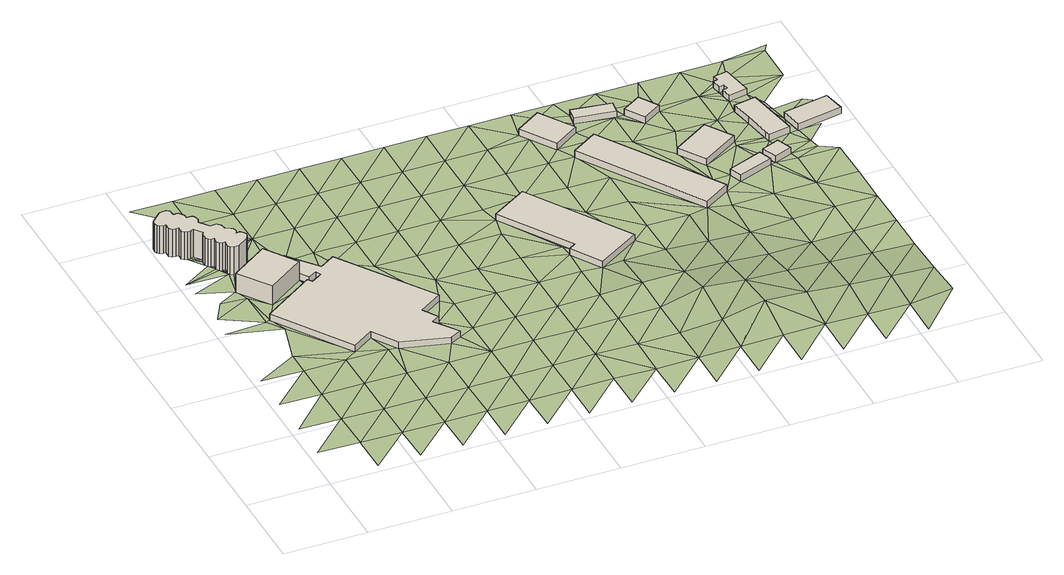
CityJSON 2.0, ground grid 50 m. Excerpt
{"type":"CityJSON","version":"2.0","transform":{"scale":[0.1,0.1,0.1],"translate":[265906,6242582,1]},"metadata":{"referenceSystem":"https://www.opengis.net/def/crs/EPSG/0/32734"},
"CityObjects":{
"building1":{"type":"Building","attributes":{"building":"silo","building:levels":"6","footprint":{"type":"Polygon"},"plus_code":"C5XHX2XM+X4W","ground_height":4.36,"building_height":18.1,"roof_height":22.46},"geometry":[{"type":"Solid","lod":"1","boundaries":[[[[0,1,2,3]],[[1,4,5,2]],[[4,6,7,5]],[[6,8,9,7]],[[8,10,11,9]],[[10,12,13,11]],[[12,14,15,13]],[[14,16,17,15]],[[16,18,19,17]],[[18,20,21,19]],[[20,22,23,21]],[[22,24,25,23]],[[24,26,27,25]],[[26,28,29,27]],[[28,30,31,29]],[[30,32,33,31]],[[32,34,35,33]],[[34,36,37,35]],[[36,38,39,37]],[[38,40,41,39]],[[40,42,43,41]],[[42,44,45,43]],[[44,46,47,45]],[[46,48,49,47]],[[48,50,51,49]],[[50,52,53,51]],[[52,54,55,53]],[[54,56,57,55]],[[56,58,59,57]],[[58,60,61,59]],[[60,62,63,61]],[[62,64,65,63]],[[64,66,67,65]],[[66,68,69,67]],[[68,70,71,69]],[[70,72,73,71]],[[72,74,75,73]],[[74,76,77,75]],[[76,78,79,77]],[[78,80,81,79]],[[80,82,83,81]],[[82,84,85,83]],[[84,86,87,85]],[[86,88,89,87]],[[88,90,91,89]],[[90,92,93,91]],[[92,94,95,93]],[[94,96,97,95]],[[96,98,99,97]],[[98,100,101,99]],[[100,102,103,101]],[[102,104,105,103]],[[104,106,107,105]],[[106,108,109,107]],[[108,110,111,109]],[[110,0,3,111]],[[3,2,5,7,9,11,13,15,17,19,21,23,25,27,29,31,33,35,37,39,41,43,45,47,49,51,53,55,57,59,61,63,65,67,69,71,73,75,77,79,81,83,85,87,89,91,93,95,97,99,101,103,105,107,109,111]],[[110,108,106,104,102,100,98,96,94,92,90,88,86,84,82,80,78,76,74,72,70,68,66,64,62,60,58,56,54,52,50,48,46,44,42,40,38,36,34,32,30,28,26,24,22,20,18,16,14,12,10,8,6,4,1,0]]]]}]},
"building2":{"type":"Building","attributes":{"building":"industrial","building:levels":"4","footprint":{"type":"Polygon"},"plus_code":"C6XFX6X7+X3V","ground_height":4.36,"building_height":12.5,"roof_height":16.86},"geometry":[{"type":"Solid","lod":"1","boundaries":[[[[112,113,114,115]],[[113,116,117,114]],[[116,118,119,117]],[[118,112,115,119]],[[115,114,117,119]],[[118,116,113,112]]]]}]},
"building3":{"type":"Building","attributes":{"building":"industrial","building:levels":"1","footprint":{"type":"Polygon"},"plus_code":"C8X4XWX7+XMV","ground_height":4.36,"building_height":4.1,"roof_height":8.46},"geometry":[{"type":"Solid","lod":"1","boundaries":[[[[120,121,122,123]],[[121,124,125,122]],[[124,126,127,125]],[[126,128,129,127]],[[128,130,131,129]],[[130,132,133,131]],[[132,134,135,133]],[[134,136,137,135]],[[136,138,139,137]],[[138,140,141,139]],[[140,142,143,141]],[[142,144,145,143]],[[144,146,147,145]],[[146,148,149,147]],[[148,150,151,149]],[[150,152,153,151]],[[152,154,155,153]],[[154,156,157,155]],[[156,158,159,157]],[[158,160,161,159]],[[160,120,123,161]],[[123,122,125,127,129,131,133,135,137,139,141,143,145,147,149,151,153,155,157,159,161]],[[160,158,156,154,152,150,148,146,144,142,140,138,136,134,132,130,128,126,124,121,120]]]]}]},
"building4":{"type":"Building","attributes":{"building":"industrial","building:levels":"1","footprint":{"type":"Polygon"},"plus_code":"CJXRXJX5+XCX","ground_height":4.43,"building_height":4.1,"roof_height":8.53},"geometry":[{"type":"Solid","lod":"1","boundaries":[[[[162,163,164,165]],[[163,166,167,164]],[[166,168,169,167]],[[168,170,171,169]],[[170,172,173,171]],[[172,162,165,173]],[[165,164,167,169,171,173]],[[172,170,168,166,163,162]]]]}]},
"building5":{"type":"Building","attributes":{"building":"industrial","building:levels":"1","footprint":{"type":"Polygon"},"plus_code":"CPX7XXXM+XGW","ground_height":4.28,"building_height":4.1,"roof_height":8.38},"geometry":[{"type":"Solid","lod":"1","boundaries":[[[[174,175,176,177]],[[175,178,179,176]],[[178,180,181,179]],[[180,174,177,181]],[[177,176,179,181]],[[180,178,175,174]]]]}]},
"building6":{"type":"Building","attributes":{"building":"industrial","building:levels":"1","footprint":{"type":"Polygon"},"plus_code":"CRX3XXX4+XVW","ground_height":4.41,"building_height":4.1,"roof_height":8.51},"geometry":[{"type":"Solid","lod":"1","boundaries":[[[[182,183,184,185]],[[183,186,187,184]],[[186,188,189,187]],[[188,182,185,189]],[[185,184,187,189]],[[188,186,183,182]]]]}]},
"building7":{"type":"Building","attributes":{"building":"industrial","building:levels":"1","footprint":{"type":"Polygon"},"plus_code":"CQXQXJX2+XFV","ground_height":4.15,"building_height":4.1,"roof_height":8.25},"geometry":[{"type":"Solid","lod":"1","boundaries":[[[[190,191,192,193]],[[191,194,195,192]],[[194,196,197,195]],[[196,190,193,197]],[[193,192,195,197]],[[196,194,191,190]]]]}]},
"building8":{"type":"Building","attributes":{"building":"industrial","building:levels":"1","footprint":{"type":"Polygon"},"plus_code":"CVX2XQXP+X9W","ground_height":4.1,"building_height":4.1,"roof_height":8.2},"geometry":[{"type":"Solid","lod":"1","boundaries":[[[[198,199,200,201]],[[199,202,203,200]],[[202,204,205,203]],[[204,198,201,205]],[[201,200,203,205]],[[204,202,199,198]]]]}]},
"building9":{"type":"Building","attributes":{"building":"industrial","building:levels":"1","footprint":{"type":"Polygon"},"plus_code":"CVXXX4X3+XGR","ground_height":4.34,"building_height":4.1,"roof_height":8.44},"geometry":[{"type":"Solid","lod":"1","boundaries":[[[[206,207,208,209]],[[207,210,211,208]],[[210,212,213,211]],[[212,206,209,213]],[[209,208,211,213]],[[212,210,207,206]]]]}]},
"building10":{"type":"Building","attributes":{"building":"industrial","building:levels":"1","footprint":{"type":"Polygon"},"plus_code":"C2XJXQXJ+XGR","ground_height":4.47,"building_height":4.1,"roof_height":8.57},"geometry":[{"type":"Solid","lod":"1","boundaries":[[[[214,215,216,217]],[[215,218,219,216]],[[218,220,221,219]],[[220,214,217,221]],[[217,216,219,221]],[[220,218,215,214]]]]}]},
"building11":{"type":"Building","attributes":{"building":"industrial","building:levels":"1","footprint":{"type":"Polygon"},"plus_code":"C3XHXPXW+XFX","ground_height":4.58,"building_height":4.1,"roof_height":8.68},"geometry":[{"type":"Solid","lod":"1","boundaries":[[[[222,223,224,225]],[[223,226,227,224]],[[226,228,229,227]],[[228,222,225,229]],[[225,224,227,229]],[[228,226,223,222]]]]}]},
"building12":{"type":"Building","attributes":{"building":"industrial","building:levels":"1","footprint":{"type":"Polygon"},"plus_code":"C3XWX2X7+X7V","ground_height":4.4,"building_height":4.1,"roof_height":8.5},"geometry":[{"type":"Solid","lod":"1","boundaries":[[[[230,231,232,233]],[[231,234,235,232]],[[234,236,237,235]],[[236,238,239,237]],[[238,240,241,239]],[[240,230,233,241]],[[233,232,235,237,239,241]],[[240,238,236,234,231,230]]]]}]},
"building13":{"type":"Building","attributes":{"building":"industrial","building:levels":"1","footprint":{"type":"Polygon"},"plus_code":"C3XJX7XG+XQW","ground_height":4.15,"building_height":4.1,"roof_height":8.25},"geometry":[{"type":"Solid","lod":"1","boundaries":[[[[242,243,244,245]],[[243,246,247,244]],[[246,248,249,247]],[[248,250,251,249]],[[250,252,253,251]],[[252,254,255,253]],[[254,256,257,255]],[[256,258,259,257]],[[258,260,261,259]],[[260,242,245,261]],[[245,244,247,249,251,253,255,257,259,261]],[[260,258,256,254,252,250,248,246,243,242]]]]}]},
"building14":{"type":"Building","attributes":{"building":"garage","building:levels":"1","footprint":{"type":"Polygon"},"plus_code":"C5X6X8XF+X5R","ground_height":4.39,"building_height":4.1,"roof_height":8.49},"geometry":[{"type":"Solid","lod":"1","boundaries":[[[[262,263,264,265]],[[263,266,267,264]],[[266,268,269,267]],[[268,262,265,269]],[[265,264,267,269]],[[268,266,263,262]]]]}]},
"terrain1":{"type":"TINRelief","geometry":[{"type":"CompositeSurface","lod":"1","boundaries":[[[270,271,272]],[[273,272,274]],[[275,276,271]],[[277,274,278]],[[279,272,271]],[[278,280,281]],[[271,276,279]],[[282,274,272]],[[272,279,282]],[[283,278,274]],[[284,285,286]],[[287,276,288]],[[289,290,291]],[[280,278,283]],[[285,290,289]],[[274,282,283]],[[276,292,279]],[[293,291,290]],[[285,284,294]],[[295,296,293]],[[290,285,294]],[[284,280,297]],[[298,299,300]],[[300,301,298]],[[301,300,295]],[[283,297,280]],[[276,287,292]],[[290,294,302]],[[279,303,282]],[[294,284,297]],[[304,305,306]],[[290,302,293]],[[304,307,305]],[[306,308,309]],[[308,306,305]],[[310,299,298]],[[311,295,293]],[[312,310,298]],[[279,292,303]],[[313,301,295]],[[301,313,314]],[[315,311,293]],[[313,295,316]],[[313,317,314]],[[282,318,283]],[[295,311,316]],[[319,320,321]],[[108,106,322]],[[323,324,287]],[[322,106,100]],[[302,294,325]],[[326,327,328]],[[329,326,328]],[[293,116,315]],[[100,321,322]],[[330,327,326]],[[318,297,283]],[[321,320,322]],[[282,303,318]],[[326,329,331]],[[320,330,322]],[[330,326,322]],[[287,332,292]],[[333,322,334]],[[335,336,337]],[[338,315,116]],[[339,340,341]],[[339,342,340]],[[336,342,66]],[[339,66,342]],[[343,297,318]],[[148,62,338]],[[331,344,326]],[[287,324,332]],[[345,302,325]],[[116,148,338]],[[346,344,331]],[[337,344,346]],[[322,326,344]],[[303,292,347]],[[62,146,64]],[[66,64,146]],[[344,337,336]],[[348,318,303]],[[62,148,146]],[[336,66,344]],[[345,148,116]],[[348,343,318]],[[292,332,347]],[[66,146,344]],[[345,349,148]],[[303,347,348]],[[322,350,334]],[[349,345,325]],[[349,325,351]],[[146,144,142]],[[352,324,353]],[[344,350,322]],[[142,344,146]],[[349,351,154]],[[152,349,154]],[[332,324,354]],[[355,334,350]],[[356,348,347]],[[344,142,357]],[[358,142,140]],[[324,352,354]],[[347,332,359]],[[350,344,360]],[[357,142,358]],[[358,140,138]],[[332,354,359]],[[347,359,356]],[[360,344,357]],[[361,362,352]],[[355,350,363]],[[364,365,366]],[[356,359,364]],[[138,367,358]],[[363,350,360]],[[352,368,354]],[[364,369,365]],[[365,370,371]],[[357,358,372]],[[359,369,364]],[[370,373,138]],[[373,367,138]],[[352,362,368]],[[354,374,359]],[[365,369,375]],[[358,367,372]],[[375,370,365]],[[360,357,376]],[[354,368,374]],[[377,373,370]],[[369,359,378]],[[357,372,376]],[[362,379,380]],[[363,360,381]],[[370,375,377]],[[373,382,367]],[[377,383,373]],[[359,374,378]],[[375,369,384]],[[381,360,376]],[[368,362,385]],[[382,373,383]],[[375,384,377]],[[386,372,367]],[[369,378,384]],[[362,380,385]],[[374,368,387]],[[367,382,386]],[[372,388,376]],[[377,389,383]],[[384,390,377]],[[368,385,387]],[[374,391,378]],[[388,372,386]],[[392,380,393]],[[376,394,381]],[[377,390,389]],[[383,395,382]],[[374,387,391]],[[385,380,392]],[[384,378,396]],[[394,376,388]],[[395,383,389]],[[390,384,396]],[[386,382,397]],[[391,396,378]],[[385,398,387]],[[392,399,385]],[[382,395,397]],[[388,386,400]],[[389,390,401]],[[396,402,390]],[[385,399,398]],[[403,391,387]],[[400,386,397]],[[392,404,405]],[[394,388,406]],[[390,402,401]],[[395,389,163]],[[387,398,403]],[[405,399,392]],[[391,407,396]],[[406,388,400]],[[163,389,401]],[[395,408,397]],[[407,391,403]],[[402,396,409]],[[410,395,163]],[[398,399,411]],[[399,405,412]],[[395,410,408]],[[402,413,401]],[[397,414,400]],[[396,407,409]],[[399,412,411]],[[401,413,163]],[[415,403,398]],[[413,402,409]],[[397,408,414]],[[405,416,417]],[[400,418,406]],[[419,407,403]],[[398,411,415]],[[163,413,420]],[[421,410,163]],[[407,419,409]],[[418,400,414]],[[419,403,415]],[[409,420,413]],[[405,422,412]],[[410,421,408]],[[405,417,422]],[[412,423,411]],[[419,415,424]],[[414,408,425]],[[426,408,421]],[[412,422,423]],[[415,411,427]],[[425,408,426]],[[417,428,429]],[[418,414,430]],[[419,424,431]],[[427,424,415]],[[411,423,427]],[[430,414,425]],[[422,417,432]],[[431,433,421]],[[426,421,434]],[[435,421,433]],[[417,429,432]],[[436,424,427]],[[424,436,431]],[[423,422,437]],[[421,435,434]],[[438,425,426]],[[422,432,437]],[[439,433,431]],[[430,425,440]],[[427,423,441]],[[426,434,438]],[[439,431,436]],[[442,443,429]],[[433,444,435]],[[425,438,440]],[[433,439,445]],[[423,437,441]],[[429,443,432]],[[436,427,446]],[[447,434,435]],[[440,448,430]],[[444,433,445]],[[427,441,446]],[[438,434,449]],[[436,450,439]],[[432,451,437]],[[435,444,447]],[[440,438,449]],[[434,447,449]],[[432,443,451]],[[439,450,445]],[[436,446,450]],[[452,448,440]],[[437,453,441]],[[454,437,451]],[[443,455,456]],[[449,447,457]],[[458,444,445]],[[437,454,453]],[[444,458,447]],[[459,446,441]],[[450,458,445]],[[449,457,180]],[[448,452,460]],[[461,451,443]],[[450,446,458]],[[462,452,180]],[[190,452,462]],[[441,453,459]],[[462,180,190]],[[196,452,190]],[[461,443,456]],[[460,452,196]],[[458,446,459]],[[454,451,463]],[[180,457,464]],[[463,451,461]],[[464,190,180]],[[453,454,465]],[[466,467,456]],[[468,458,459]],[[464,457,469]],[[457,470,469]],[[453,465,459]],[[196,471,460]],[[454,463,465]],[[188,458,468]],[[464,191,190]],[[470,457,188]],[[472,461,456]],[[459,473,468]],[[196,194,471]],[[474,469,470]],[[469,199,464]],[[472,456,467]],[[459,465,473]],[[475,463,461]],[[191,464,199]],[[194,191,476]],[[477,469,474]],[[478,474,470]],[[468,479,188]],[[220,470,188]],[[199,476,191]],[[469,477,199]],[[470,220,478]],[[479,468,473]],[[461,472,475]],[[220,188,214]],[[194,476,204]],[[471,194,204]],[[465,463,480]],[[214,188,479]],[[467,481,482]],[[463,475,480]],[[199,477,202]],[[477,474,206]],[[483,473,465]],[[478,220,484]],[[204,485,471]],[[472,467,486]],[[202,487,204]],[[479,473,483]],[[215,214,479]],[[483,465,480]],[[204,487,485]],[[486,467,482]],[[488,478,484]],[[477,489,202]],[[484,220,218]],[[475,472,490]],[[489,477,206]],[[487,202,491]],[[479,492,215]],[[483,492,479]],[[486,490,472]],[[493,480,475]],[[488,489,206]],[[484,218,494]],[[215,495,218]],[[496,485,487]],[[202,489,491]],[[218,495,494]],[[215,492,495]],[[488,484,497]],[[475,490,493]],[[484,494,498]],[[483,480,499]],[[496,487,491]],[[489,488,230]],[[500,495,492]],[[497,484,498]],[[497,230,488]],[[494,226,498]],[[499,492,483]],[[500,501,495]],[[499,480,493]],[[240,489,230]],[[502,491,489]],[[240,502,489]],[[226,503,498]],[[254,491,502]],[[491,254,248]],[[504,496,491]],[[246,491,248]],[[501,500,505]],[[226,501,506]],[[500,492,507]],[[504,491,246]],[[492,499,508]],[[502,240,238]],[[248,254,509]],[[503,226,506]],[[510,248,509]],[[506,501,505]],[[504,246,511]],[[492,508,507]],[[505,500,507]],[[512,502,238]],[[513,496,504]],[[506,514,503]],[[262,238,503]],[[262,503,514]],[[262,515,238]],[[238,516,512]],[[516,238,515]],[[517,512,518]],[[517,513,504]],[[514,506,519]],[[520,515,262]],[[512,516,521]],[[512,521,518]],[[517,518,521]],[[513,517,522]],[[520,262,523]],[[522,517,521]],[[513,522,524]]]}]}
},
"vertices":[
[73,2447,33],[9,2385,33],[9,2385,215],[73,2447,215],[7,2360,33],[7,2360,215],[11,2344,33],[11,2344,215],[21,2332,33],[21,2332,215],[41,2324,33],[41,2324,215],[58,2327,33],[58,2327,215],[59,2289,33],[59,2289,215],[74,2277,33],[74,2277,215],[93,2273,33],[93,2273,215],[111,2275,33],[111,2275,215],[110,2240,33],[110,2240,215],[122,2227,33],[122,2227,215],[137,2219,33],[137,2219,215],[159,2220,33],[159,2220,215],[177,2230,33],[177,2230,215],[214,2181,33],[214,2181,215],[204,2166,33],[204,2166,215],[203,2129,33],[203,2129,215],[211,2114,33],[211,2114,215],[227,2106,33],[227,2106,215],[246,2105,33],[246,2105,215],[243,2072,33],[243,2072,215],[254,2056,33],[254,2056,215],[272,2048,33],[272,2048,215],[289,2051,33],[289,2051,215],[285,2013,33],[285,2013,215],[295,1998,33],[295,1998,215],[311,1990,33],[311,1990,215],[344,1992,33],[344,1992,215],[408,2035,33],[408,2035,215],[423,2059,33],[423,2059,215],[423,2078,33],[423,2078,215],[416,2094,33],[416,2094,215],[400,2108,33],[400,2108,215],[377,2106,33],[377,2106,215],[383,2120,33],[383,2120,215],[384,2133,33],[384,2133,215],[380,2151,33],[380,2151,215],[339,2175,33],[339,2175,215],[333,2205,33],[333,2205,215],[323,2217,33],[323,2217,215],[312,2228,33],[312,2228,215],[275,2224,33],[275,2224,215],[229,2282,33],[229,2282,215],[241,2305,33],[241,2305,215],[232,2338,33],[232,2338,215],[222,2346,33],[222,2346,215],[189,2349,33],[189,2349,215],[187,2374,33],[187,2374,215],[170,2397,33],[170,2397,215],[154,2403,33],[154,2403,215],[135,2402,33],[135,2402,215],[132,2441,33],[132,2441,215],[116,2452,33],[116,2452,215],[95,2453,33],[95,2453,215],
[385,1639,33],[611,1794,33],[611,1794,159],[385,1639,159],[480,1986,33],[480,1986,159],[253,1831,33],[253,1831,159],
[617,1056,33],[745,1141,33],[745,1141,75],[617,1056,75],[842,992,33],[842,992,75],[1122,915,33],[1122,915,75],[1192,952,33],[1192,952,75],[1091,1092,33],[1091,1092,75],[1141,1122,33],[1141,1122,75],[1083,1214,33],[1083,1214,75],[1227,1307,33],[1227,1307,75],[845,1871,33],[845,1871,75],[752,1811,33],[752,1811,75],[607,1986,33],[607,1986,75],[573,1962,33],[573,1962,75],[526,2025,33],[526,2025,75],[485,1998,33],[485,1998,75],[651,1746,33],[651,1746,75],[701,1776,33],[701,1776,75],[719,1745,33],[719,1745,75],[652,1703,33],[652,1703,75],[631,1730,33],[631,1730,75],[312,1514,33],[312,1514,75],
[2034,2018,33],[1816,1882,33],[1816,1882,75],[2034,2018,75],[2092,1447,33],[2092,1447,75],[2048,1420,33],[2048,1420,75],[2164,1236,33],[2164,1236,75],[2425,1400,33],[2425,1400,75],
[2410,2665,32],[2253,2563,32],[2253,2563,74],[2410,2665,74],[2390,2356,32],[2390,2356,74],[2546,2458,32],[2546,2458,74],
[2607,2355,30],[2448,2254,30],[2448,2254,75],[2607,2355,75],[2912,1526,30],[2912,1526,75],[3071,1627,30],[3071,1627,75],
[2572,2543,32],[2809,2509,32],[2809,2509,72],[2572,2543,72],[2820,2587,32],[2820,2587,72],[2583,2621,32],[2583,2621,72],
[2854,2508,31],[2926,2392,31],[2926,2392,72],[2854,2508,72],[3042,2464,31],[3042,2464,72],[2969,2580,31],[2969,2580,72],
[3191,2196,32],[2967,2053,32],[2967,2053,74],[3191,2196,74],[3071,1891,32],[3071,1891,74],[3295,2035,32],[3295,2035,74],
[3177,1676,35],[3388,1755,35],[3388,1755,76],[3177,1676,76],[3358,1834,35],[3358,1834,76],[3148,1755,35],[3148,1755,76],
[3422,1762,34],[3529,1804,34],[3529,1804,77],[3422,1762,77],[3493,1897,34],[3493,1897,77],[3385,1855,34],[3385,1855,77],
[3438,2161,32],[3466,2001,32],[3466,2001,75],[3438,2161,75],[3473,1965,32],[3473,1965,75],[3605,1988,32],[3605,1988,75],[3546,2320,32],[3546,2320,75],[3414,2297,32],[3414,2297,75],
[3421,2593,31],[3427,2557,31],[3427,2557,72],[3421,2593,72],[3400,2552,31],[3400,2552,72],[3410,2491,31],[3410,2491,72],[3440,2496,31],[3440,2496,72],[3446,2463,31],[3446,2463,72],[3416,2458,31],[3416,2458,72],[3427,2396,31],[3427,2396,72],[3540,2416,31],[3540,2416,72],[3507,2608,31],[3507,2608,72],
[3634,2128,32],[3658,1994,32],[3658,1994,75],[3634,2128,75],[3933,2044,32],[3933,2044,75],[3908,2178,32],[3908,2178,75],
[35,245,52],[286,245,46],[286,495,42],[35,495,47],[286,755,38],[286,0,51],[537,245,42],[35,755,43],[286,1000,36],[537,495,38],[286,1148,36],[35,1000,40],[537,755,37],[537,1000,36],[354,1402,35],[286,1500,35],[39,1482,37],[787,245,40],[537,0,48],[56,1631,36],[286,1750,35],[129,1763,36],[787,495,37],[253,1831,35],[312,1514,35],[286,2000,34],[47,1901,35],[617,1056,36],[243,2072,34],[211,2114,34],[35,2000,35],[254,2056,34],[385,1639,35],[787,755,36],[137,2219,34],[204,2166,34],[159,2220,34],[203,2129,34],[214,2181,34],[177,2230,34],[227,2106,34],[311,1990,34],[246,2105,34],[285,2013,34],[272,2048,34],[344,1992,34],[295,1998,34],[289,2051,34],[787,1000,35],[189,2349,34],[222,2346,34],[187,2374,34],[286,2505,33],[787,0,44],[1038,245,40],[631,1730,34],[286,2255,34],[241,2305,34],[229,2282,34],[275,2224,34],[232,2338,34],[312,2228,34],[1038,495,38],[35,2755,33],[286,2755,33],[339,2175,34],[380,2151,34],[333,2205,34],[408,2035,34],[400,2108,34],[383,2120,34],[377,2106,34],[384,2133,34],[745,1141,34],[537,2255,33],[611,1794,34],[323,2217,34],[1038,755,36],[842,992,35],[651,1746,34],[537,2505,34],[652,1703,34],[1288,245,40],[1038,0,43],[1288,495,38],[537,2755,34],[1122,915,35],[787,2255,33],[787,2000,33],[1288,755,36],[787,2505,33],[1288,0,43],[1539,245,41],[787,2755,33],[1192,952,35],[1141,1122,35],[1091,1092,35],[1038,2000,32],[1539,495,38],[1288,1000,35],[1227,1307,34],[1083,1214,34],[1038,2255,32],[1038,1750,32],[1539,755,37],[1288,1250,34],[1038,2505,32],[1288,1500,33],[1539,1000,36],[1539,0,44],[1790,245,41],[1038,2755,32],[1288,2000,32],[1288,1750,32],[1539,1250,35],[1790,495,44],[1288,2255,32],[1790,755,38],[1288,2505,32],[1539,1750,33],[1539,1500,34],[1790,1000,36],[2041,245,35],[1790,0,43],[1288,2755,33],[1539,2000,33],[1790,1250,35],[1539,2255,32],[2041,755,41],[2041,495,40],[1539,2505,32],[1790,1750,34],[1790,1500,34],[2041,1000,41],[2041,0,39],[2291,245,38],[1539,2755,33],[2041,1250,35],[1790,2255,32],[2048,1420,35],[1790,2000,33],[2291,755,42],[2291,495,41],[2041,1500,35],[1790,2505,32],[2291,1000,52],[2291,0,38],[2542,245,41],[1790,2755,33],[2164,1236,35],[2092,1447,35],[2034,2018,34],[2542,495,60],[2542,755,106],[2291,1250,38],[2041,2505,33],[2041,2255,34],[2542,1000,52],[2542,0,40],[2793,245,46],[2041,2755,32],[2425,1400,35],[2793,495,112],[2291,1750,35],[2291,2255,34],[2291,2000,35],[2542,1250,37],[2793,755,83],[2291,2505,33],[2542,1500,35],[2253,2563,33],[2793,1000,44],[2793,0,40],[3043,245,48],[2542,2000,34],[2542,1750,34],[2793,1250,22],[2448,2254,34],[2291,2755,33],[2390,2356,34],[2793,1500,35],[3043,495,99],[2410,2665,33],[3043,1000,27],[3043,755,73],[3043,0,40],[3294,245,41],[2607,2355,34],[2912,1526,35],[3043,1250,10],[2542,2755,32],[3294,495,78],[2542,2505,32],[3294,755,60],[2793,2505,32],[3294,1000,31],[3294,0,35],[3545,245,36],[3043,1500,30],[2793,2255,33],[3043,1750,35],[2793,2755,31],[3545,495,63],[3294,1250,27],[2967,2053,33],[3545,755,46],[2854,2508,32],[3043,2255,32],[3071,1891,33],[3294,1500,36],[3545,1000,37],[3545,0,29],[3796,245,66],[3545,1250,37],[3294,2000,33],[3043,2755,31],[3796,495,50],[3043,2505,31],[3295,2035,33],[3294,2255,32],[3796,755,37],[3294,2505,31],[3545,1500,37],[3796,1000,36],[3385,1855,35],[3422,1762,36],[3294,2755,31],[3466,2001,34],[3473,1965,34],[3796,1250,35],[3545,1750,36],[3529,1804,36],[3427,2396,32],[3605,1988,34],[3421,2593,32],[3691,1810,36],[3679,1877,34],[3796,1750,36],[3796,1500,37],[3446,2463,32],[3440,2496,32],[3427,2557,32],[3540,2416,32],[3545,2755,31],[3658,1994,34],[3613,2236,32],[3599,2315,32],[3507,2608,32],[3545,2505,32],[3796,2000,34],[3796,2255,33],[3796,2505,32],[3796,2755,32],[3908,2178,33],[3826,2803,32]
]}
